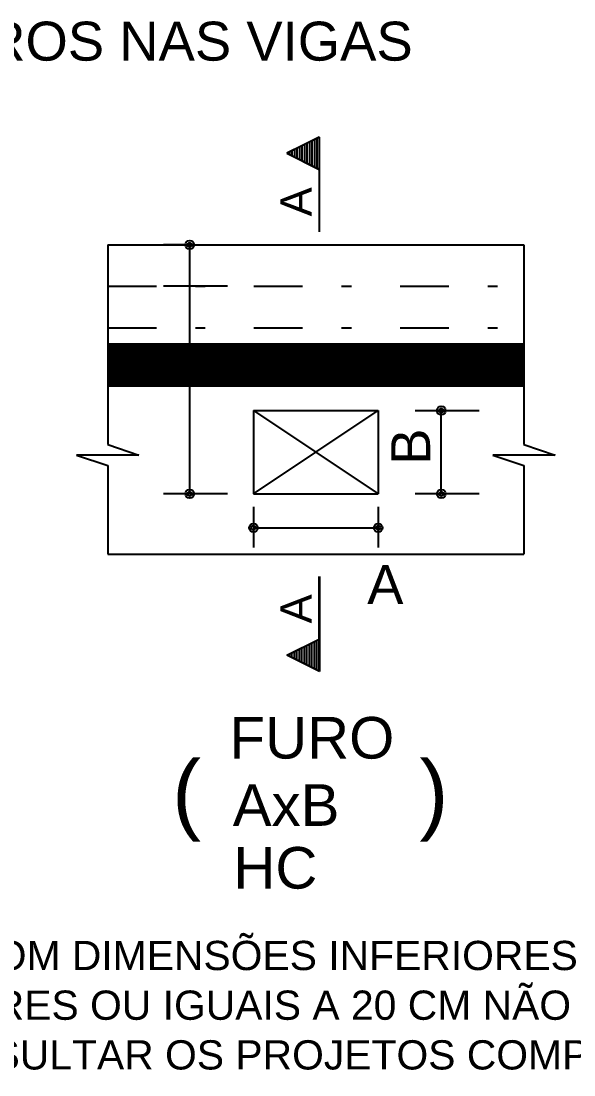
# Model space of a CAD drawing. Extents: x 0 to 119, y 0 to 84.
# Drawn here: x 55.69 to 61.36, y 23.75 to 34.57 of the extents above; entities that cross this region are included whole.
import ezdxf

# ---------------------------------------------------------------- set-up
doc = ezdxf.new("R2010")
doc.units = 0
doc.header["$MEASUREMENT"] = 0
doc.linetypes.add('ESTILO_TQS_0003', pattern=[1.5, 0.5, -0.4, 0.1, -0.5])
for name, color, linetype in [('15', 12, 'CONTINUOUS'), ('29', 9, 'CONTINUOUS'), ('3', 7, 'CONTINUOUS')]:
    doc.layers.add(name, color=color, linetype=linetype)
doc.styles.add('TQS_ARIAL', font='arial.ttf')

msp = doc.modelspace()

# ---------------------------------------------------------------- linework, layer by layer
at = {"layer": '29', "color": 9, "linetype": 'Continuous'}
for p, q in [((56.575245, 30.823312), (57.003237, 31.250408)), ((56.575245, 30.836559), (56.989095, 31.250408)), ((56.575245, 30.850701), (56.974953, 31.250408)), ((56.575245, 30.864843), (56.960811, 31.250408)), ((56.575245, 30.878985), (56.946669, 31.250408)), ((56.575245, 30.893127), (56.932527, 31.250408)), ((56.575245, 30.907269), (56.918384, 31.250408)), ((56.575245, 30.921411), (56.904242, 31.250408)), ((56.575245, 30.935554), (56.8901, 31.250408)), ((56.575245, 30.949696), (56.875958, 31.250408)), ((56.575245, 30.963838), (56.861816, 31.250408)), ((56.575245, 30.97798), (56.847674, 31.250408)), ((56.575245, 30.992122), (56.833532, 31.250408)), ((56.575245, 31.006264), (56.81939, 31.250408)), ((56.575245, 31.020406), (56.805247, 31.250408)), ((56.575245, 31.034549), (56.791105, 31.250408)), ((56.575245, 31.048691), (56.776963, 31.250408)), ((56.575245, 31.062833), (56.762821, 31.250408)), ((56.575245, 31.076975), (56.748679, 31.250408)), ((56.575245, 31.091117), (56.734537, 31.250408)), ((56.575245, 31.105259), (56.720395, 31.250408)), ((56.575245, 31.119401), (56.706252, 31.250408)), ((56.575245, 31.133543), (56.69211, 31.250408)), ((56.575245, 31.147686), (56.677968, 31.250408)), ((56.575245, 31.161828), (56.663826, 31.250408)), ((56.575245, 31.17597), (56.649684, 31.250408)), ((56.575245, 31.190112), (56.635542, 31.250408)), ((56.575245, 31.204254), (56.6214, 31.250408)), ((56.575245, 31.218396), (56.607258, 31.250408)), ((56.575245, 31.232538), (56.593115, 31.250408)), ((56.575245, 31.246681), (56.578973, 31.250408)), ((56.575245, 31.247417), (56.999351, 30.823312)), ((56.575245, 31.233275), (56.985209, 30.823312)), ((56.575245, 31.219132), (56.971066, 30.823312)), ((56.575245, 31.20499), (56.956924, 30.823312)), ((56.575245, 31.190848), (56.942782, 30.823312)), ((56.575245, 31.176706), (56.92864, 30.823312)), ((56.575245, 31.162564), (56.914498, 30.823312)), ((56.575245, 31.148422), (56.900356, 30.823312)), ((56.586396, 31.250408), (57.013493, 30.823312)), ((56.590283, 30.823312), (57.017379, 31.250408)), ((56.600538, 31.250408), (57.027635, 30.823312)), ((56.604425, 30.823312), (57.031522, 31.250408)), ((56.61468, 31.250408), (57.041777, 30.823312)), ((56.618567, 30.823312), (57.045664, 31.250408)), ((56.628822, 31.250408), (57.055919, 30.823312)), ((56.632709, 30.823312), (57.059806, 31.250408)), ((56.642965, 31.250408), (57.070061, 30.823312)), ((56.646851, 30.823312), (57.073948, 31.250408)), ((56.657107, 31.250408), (57.084204, 30.823312)), ((56.660993, 30.823312), (57.08809, 31.250408)), ((56.671249, 31.250408), (57.098346, 30.823312)), ((56.675135, 30.823312), (57.102232, 31.250408)), ((56.685391, 31.250408), (57.112488, 30.823312)), ((56.689278, 30.823312), (57.116374, 31.250408)), ((56.699533, 31.250408), (57.12663, 30.823312)), ((56.70342, 30.823312), (57.130517, 31.250408)), ((56.713675, 31.250408), (57.140772, 30.823312)), ((56.717562, 30.823312), (57.144659, 31.250408)), ((56.727817, 31.250408), (57.154914, 30.823312)), ((56.731704, 30.823312), (57.158801, 31.250408)), ((56.74196, 31.250408), (57.169056, 30.823312)), ((56.745846, 30.823312), (57.172943, 31.250408)), ((56.756102, 31.250408), (57.183198, 30.823312)), ((56.759988, 30.823312), (57.187085, 31.250408)), ((56.770244, 31.250408), (57.197341, 30.823312)), ((56.77413, 30.823312), (57.201227, 31.250408)), ((56.784386, 31.250408), (57.211483, 30.823312)), ((56.788273, 30.823312), (57.215369, 31.250408)), ((56.798528, 31.250408), (57.225625, 30.823312)), ((56.802415, 30.823312), (57.229511, 31.250408)), ((56.81267, 31.250408), (57.239767, 30.823312)), ((56.816557, 30.823312), (57.243654, 31.250408)), ((56.826812, 31.250408), (57.253909, 30.823312)), ((56.830699, 30.823312), (57.257796, 31.250408)), ((56.840954, 31.250408), (57.268051, 30.823312)), ((56.844841, 30.823312), (57.271938, 31.250408)), ((56.855097, 31.250408), (57.282193, 30.823312)), ((56.858983, 30.823312), (57.28608, 31.250408)), ((56.869239, 31.250408), (57.296336, 30.823312)), ((56.873125, 30.823312), (57.300222, 31.250408)), ((56.883381, 31.250408), (57.310478, 30.823312)), ((56.887267, 30.823312), (57.314364, 31.250408)), ((56.897523, 31.250408), (57.32462, 30.823312)), ((56.90141, 30.823312), (57.328506, 31.250408)), ((56.911665, 31.250408), (57.338762, 30.823312)), ((56.915552, 30.823312), (57.342649, 31.250408)), ((56.925807, 31.250408), (57.352904, 30.823312)), ((56.929694, 30.823312), (57.356791, 31.250408)), ((56.939949, 31.250408), (57.367046, 30.823312)), ((56.943836, 30.823312), (57.370933, 31.250408)), ((56.954092, 31.250408), (57.381188, 30.823312)), ((56.957978, 30.823312), (57.385075, 31.250408)), ((56.968234, 31.250408), (57.39533, 30.823312)), ((56.97212, 30.823312), (57.399217, 31.250408)), ((56.982376, 31.250408), (57.409473, 30.823312)), ((56.986262, 30.823312), (57.413359, 31.250408)), ((56.996518, 31.250408), (57.423615, 30.823312)), ((57.000405, 30.823312), (57.427501, 31.250408)), ((57.01066, 31.250408), (57.437757, 30.823312)), ((57.014547, 30.823312), (57.441644, 31.250408)), ((57.024802, 31.250408), (57.451899, 30.823312)), ((57.028689, 30.823312), (57.455786, 31.250408)), ((57.038944, 31.250408), (57.466041, 30.823312)), ((57.042831, 30.823312), (57.469928, 31.250408)), ((57.053087, 31.250408), (57.480183, 30.823312)), ((57.056973, 30.823312), (57.48407, 31.250408)), ((57.067229, 31.250408), (57.494325, 30.823312)), ((57.071115, 30.823312), (57.498212, 31.250408)), ((57.081371, 31.250408), (57.508468, 30.823312)), ((57.085257, 30.823312), (57.512354, 31.250408)), ((57.095513, 31.250408), (57.52261, 30.823312)), ((57.0994, 30.823312), (57.526496, 31.250408)), ((57.109655, 31.250408), (57.536752, 30.823312)), ((57.113542, 30.823312), (57.540638, 31.250408)), ((57.123797, 31.250408), (57.550894, 30.823312)), ((57.127684, 30.823312), (57.554781, 31.250408)), ((57.137939, 31.250408), (57.565036, 30.823312)), ((57.141826, 30.823312), (57.568923, 31.250408)), ((57.152081, 31.250408), (57.579178, 30.823312)), ((57.155968, 30.823312), (57.583065, 31.250408)), ((57.166224, 31.250408), (57.59332, 30.823312)), ((57.17011, 30.823312), (57.597207, 31.250408)), ((57.180366, 31.250408), (57.607463, 30.823312)), ((57.184252, 30.823312), (57.611349, 31.250408)), ((57.194508, 31.250408), (57.621605, 30.823312)), ((57.198394, 30.823312), (57.625491, 31.250408)), ((57.20865, 31.250408), (57.635747, 30.823312)), ((57.212537, 30.823312), (57.639633, 31.250408)), ((57.222792, 31.250408), (57.649889, 30.823312)), ((57.226679, 30.823312), (57.653776, 31.250408)), ((57.236934, 31.250408), (57.664031, 30.823312)), ((57.240821, 30.823312), (57.667918, 31.250408)), ((57.251076, 31.250408), (57.678173, 30.823312)), ((57.254963, 30.823312), (57.68206, 31.250408)), ((57.265219, 31.250408), (57.692315, 30.823312)), ((57.269105, 30.823312), (57.696202, 31.250408)), ((57.279361, 31.250408), (57.706457, 30.823312)), ((57.283247, 30.823312), (57.710344, 31.250408)), ((57.293503, 31.250408), (57.7206, 30.823312)), ((57.297389, 30.823312), (57.724486, 31.250408)), ((57.307645, 31.250408), (57.734742, 30.823312)), ((57.311532, 30.823312), (57.738628, 31.250408)), ((57.321787, 31.250408), (57.748884, 30.823312)), ((57.325674, 30.823312), (57.75277, 31.250408)), ((57.335929, 31.250408), (57.763026, 30.823312)), ((57.339816, 30.823312), (57.766913, 31.250408)), ((57.350071, 31.250408), (57.777168, 30.823312)), ((57.353958, 30.823312), (57.781055, 31.250408)), ((57.364213, 31.250408), (57.79131, 30.823312)), ((57.3681, 30.823312), (57.795197, 31.250408)), ((57.378356, 31.250408), (57.805452, 30.823312)), ((57.382242, 30.823312), (57.809339, 31.250408)), ((57.392498, 31.250408), (57.819595, 30.823312)), ((57.396384, 30.823312), (57.823481, 31.250408)), ((57.40664, 31.250408), (57.833737, 30.823312)), ((57.410527, 30.823312), (57.837623, 31.250408)), ((57.420782, 31.250408), (57.847879, 30.823312)), ((57.424669, 30.823312), (57.851765, 31.250408)), ((57.434924, 31.250408), (57.862021, 30.823312)), ((57.438811, 30.823312), (57.865908, 31.250408)), ((57.449066, 31.250408), (57.876163, 30.823312)), ((57.452953, 30.823312), (57.88005, 31.250408)), ((57.463208, 31.250408), (57.890305, 30.823312)), ((57.467095, 30.823312), (57.894192, 31.250408)), ((57.477351, 31.250408), (57.904447, 30.823312)), ((57.481237, 30.823312), (57.908334, 31.250408)), ((57.491493, 31.250408), (57.91859, 30.823312)), ((57.495379, 30.823312), (57.922476, 31.250408)), ((57.505635, 31.250408), (57.932732, 30.823312)), ((57.509521, 30.823312), (57.936618, 31.250408)), ((57.519777, 31.250408), (57.946874, 30.823312)), ((57.523664, 30.823312), (57.95076, 31.250408)), ((57.533919, 31.250408), (57.961016, 30.823312)), ((57.537806, 30.823312), (57.964903, 31.250408)), ((57.548061, 31.250408), (57.975158, 30.823312)), ((57.551948, 30.823312), (57.979045, 31.250408)), ((57.562203, 31.250408), (57.9893, 30.823312)), ((57.56609, 30.823312), (57.993187, 31.250408)), ((57.576346, 31.250408), (58.003442, 30.823312)), ((57.580232, 30.823312), (58.007329, 31.250408)), ((57.590488, 31.250408), (58.017584, 30.823312)), ((57.594374, 30.823312), (58.021471, 31.250408)), ((57.60463, 31.250408), (58.031727, 30.823312)), ((57.608516, 30.823312), (58.035613, 31.250408)), ((57.618772, 31.250408), (58.045869, 30.823312)), ((57.622659, 30.823312), (58.049755, 31.250408)), ((57.632914, 31.250408), (58.060011, 30.823312)), ((57.636801, 30.823312), (58.063897, 31.250408)), ((57.647056, 31.250408), (58.074153, 30.823312)), ((57.650943, 30.823312), (58.07804, 31.250408)), ((57.661198, 31.250408), (58.088295, 30.823312)), ((57.665085, 30.823312), (58.092182, 31.250408)), ((57.67534, 31.250408), (58.102437, 30.823312)), ((57.679227, 30.823312), (58.106324, 31.250408)), ((57.689483, 31.250408), (58.116579, 30.823312)), ((57.693369, 30.823312), (58.120466, 31.250408)), ((57.703625, 31.250408), (58.130722, 30.823312)), ((57.707511, 30.823312), (58.134608, 31.250408)), ((57.717767, 31.250408), (58.144864, 30.823312)), ((57.721653, 30.823312), (58.14875, 31.250408)), ((57.731909, 31.250408), (58.159006, 30.823312)), ((57.735796, 30.823312), (58.162892, 31.250408)), ((57.746051, 31.250408), (58.173148, 30.823312)), ((57.749938, 30.823312), (58.177035, 31.250408)), ((57.760193, 31.250408), (58.18729, 30.823312)), ((57.76408, 30.823312), (58.191177, 31.250408)), ((57.774335, 31.250408), (58.201432, 30.823312)), ((57.778222, 30.823312), (58.205319, 31.250408)), ((57.788478, 31.250408), (58.215574, 30.823312)), ((57.792364, 30.823312), (58.219461, 31.250408)), ((57.80262, 31.250408), (58.229716, 30.823312)), ((57.806506, 30.823312), (58.233603, 31.250408)), ((57.816762, 31.250408), (58.243859, 30.823312)), ((57.820648, 30.823312), (58.247745, 31.250408)), ((57.830904, 31.250408), (58.258001, 30.823312)), ((57.834791, 30.823312), (58.261887, 31.250408)), ((57.845046, 31.250408), (58.272143, 30.823312)), ((57.848933, 30.823312), (58.27603, 31.250408)), ((57.859188, 31.250408), (58.286285, 30.823312)), ((57.863075, 30.823312), (58.290172, 31.250408)), ((57.87333, 31.250408), (58.300427, 30.823312)), ((57.877217, 30.823312), (58.304314, 31.250408)), ((57.887473, 31.250408), (58.314569, 30.823312)), ((57.891359, 30.823312), (58.318456, 31.250408)), ((57.901615, 31.250408), (58.328711, 30.823312)), ((57.905501, 30.823312), (58.332598, 31.250408)), ((57.915757, 31.250408), (58.342854, 30.823312)), ((57.919643, 30.823312), (58.34674, 31.250408)), ((57.929899, 31.250408), (58.356996, 30.823312)), ((57.933786, 30.823312), (58.360882, 31.250408)), ((57.944041, 31.250408), (58.371138, 30.823312)), ((57.947928, 30.823312), (58.375024, 31.250408)), ((57.958183, 31.250408), (58.38528, 30.823312)), ((57.96207, 30.823312), (58.389167, 31.250408)), ((57.972325, 31.250408), (58.399422, 30.823312)), ((57.976212, 30.823312), (58.403309, 31.250408)), ((57.986467, 31.250408), (58.413564, 30.823312)), ((57.990354, 30.823312), (58.417451, 31.250408)), ((58.00061, 31.250408), (58.427706, 30.823312)), ((58.004496, 30.823312), (58.431593, 31.250408)), ((58.014752, 31.250408), (58.441849, 30.823312)), ((58.018638, 30.823312), (58.445735, 31.250408)), ((58.028894, 31.250408), (58.455991, 30.823312)), ((58.03278, 30.823312), (58.459877, 31.250408)), ((58.043036, 31.250408), (58.470133, 30.823312)), ((58.046923, 30.823312), (58.474019, 31.250408)), ((58.057178, 31.250408), (58.484275, 30.823312)), ((58.061065, 30.823312), (58.488162, 31.250408)), ((58.07132, 31.250408), (58.498417, 30.823312)), ((58.075207, 30.823312), (58.502304, 31.250408)), ((58.085462, 31.250408), (58.512559, 30.823312)), ((58.089349, 30.823312), (58.516446, 31.250408)), ((58.099605, 31.250408), (58.526701, 30.823312)), ((58.103491, 30.823312), (58.530588, 31.250408)), ((58.113747, 31.250408), (58.540843, 30.823312)), ((58.117633, 30.823312), (58.54473, 31.250408)), ((58.127889, 31.250408), (58.554986, 30.823312)), ((58.131775, 30.823312), (58.558872, 31.250408)), ((58.142031, 31.250408), (58.569128, 30.823312)), ((58.145918, 30.823312), (58.573014, 31.250408)), ((58.156173, 31.250408), (58.58327, 30.823312)), ((58.16006, 30.823312), (58.587156, 31.250408)), ((58.170315, 31.250408), (58.597412, 30.823312)), ((58.174202, 30.823312), (58.601299, 31.250408)), ((58.184457, 31.250408), (58.611554, 30.823312)), ((58.188344, 30.823312), (58.615441, 31.250408)), ((58.198599, 31.250408), (58.625696, 30.823312)), ((58.202486, 30.823312), (58.629583, 31.250408)), ((58.212742, 31.250408), (58.639838, 30.823312)), ((58.216628, 30.823312), (58.643725, 31.250408)), ((58.226884, 31.250408), (58.653981, 30.823312)), ((58.23077, 30.823312), (58.657867, 31.250408)), ((58.241026, 31.250408), (58.668123, 30.823312)), ((58.244913, 30.823312), (58.672009, 31.250408)), ((58.255168, 31.250408), (58.682265, 30.823312)), ((58.259055, 30.823312), (58.686151, 31.250408)), ((58.26931, 31.250408), (58.696407, 30.823312)), ((58.273197, 30.823312), (58.700294, 31.250408)), ((58.283452, 31.250408), (58.710549, 30.823312)), ((58.287339, 30.823312), (58.714436, 31.250408)), ((58.297594, 31.250408), (58.724691, 30.823312)), ((58.301481, 30.823312), (58.728578, 31.250408)), ((58.311737, 31.250408), (58.738833, 30.823312)), ((58.315623, 30.823312), (58.74272, 31.250408)), ((58.325879, 31.250408), (58.752976, 30.823312)), ((58.329765, 30.823312), (58.756862, 31.250408)), ((58.340021, 31.250408), (58.767118, 30.823312)), ((58.343907, 30.823312), (58.771004, 31.250408)), ((58.354163, 31.250408), (58.78126, 30.823312)), ((58.35805, 30.823312), (58.785146, 31.250408)), ((58.368305, 31.250408), (58.795402, 30.823312)), ((58.372192, 30.823312), (58.799289, 31.250408)), ((58.382447, 31.250408), (58.809544, 30.823312)), ((58.386334, 30.823312), (58.813431, 31.250408)), ((58.396589, 31.250408), (58.823686, 30.823312)), ((58.400476, 30.823312), (58.827573, 31.250408)), ((58.410732, 31.250408), (58.837828, 30.823312)), ((58.414618, 30.823312), (58.841715, 31.250408)), ((58.424874, 31.250408), (58.85197, 30.823312)), ((58.42876, 30.823312), (58.855857, 31.250408)), ((58.439016, 31.250408), (58.866113, 30.823312)), ((58.442902, 30.823312), (58.869999, 31.250408)), ((58.453158, 31.250408), (58.880255, 30.823312)), ((58.457045, 30.823312), (58.884141, 31.250408)), ((58.4673, 31.250408), (58.894397, 30.823312)), ((58.471187, 30.823312), (58.898283, 31.250408)), ((58.481442, 31.250408), (58.908539, 30.823312)), ((58.485329, 30.823312), (58.912426, 31.250408)), ((58.495584, 31.250408), (58.922681, 30.823312)), ((58.499471, 30.823312), (58.926568, 31.250408)), ((58.509726, 31.250408), (58.936823, 30.823312)), ((58.513613, 30.823312), (58.94071, 31.250408)), ((58.523869, 31.250408), (58.950965, 30.823312)), ((58.527755, 30.823312), (58.954852, 31.250408)), ((58.538011, 31.250408), (58.965108, 30.823312)), ((58.541897, 30.823312), (58.968994, 31.250408)), ((58.552153, 31.250408), (58.97925, 30.823312)), ((58.556039, 30.823312), (58.983136, 31.250408)), ((58.566295, 31.250408), (58.993392, 30.823312)), ((58.570182, 30.823312), (58.997278, 31.250408)), ((58.580437, 31.250408), (59.007534, 30.823312)), ((58.584324, 30.823312), (59.011421, 31.250408)), ((58.594579, 31.250408), (59.021676, 30.823312)), ((58.598466, 30.823312), (59.025563, 31.250408)), ((58.608721, 31.250408), (59.035818, 30.823312)), ((58.612608, 30.823312), (59.039705, 31.250408)), ((58.622864, 31.250408), (59.04996, 30.823312)), ((58.62675, 30.823312), (59.053847, 31.250408)), ((58.637006, 31.250408), (59.064102, 30.823312)), ((58.640892, 30.823312), (59.067989, 31.250408)), ((58.651148, 31.250408), (59.078245, 30.823312)), ((58.655034, 30.823312), (59.082131, 31.250408)), ((58.66529, 31.250408), (59.092387, 30.823312)), ((58.669177, 30.823312), (59.096273, 31.250408)), ((58.679432, 31.250408), (59.106529, 30.823312)), ((58.683319, 30.823312), (59.110416, 31.250408)), ((58.693574, 31.250408), (59.120671, 30.823312)), ((58.697461, 30.823312), (59.124558, 31.250408)), ((58.707716, 31.250408), (59.134813, 30.823312)), ((58.711603, 30.823312), (59.1387, 31.250408)), ((58.721859, 31.250408), (59.148955, 30.823312)), ((58.725745, 30.823312), (59.152842, 31.250408)), ((58.736001, 31.250408), (59.163097, 30.823312)), ((58.739887, 30.823312), (59.166984, 31.250408)), ((58.750143, 31.250408), (59.17724, 30.823312)), ((58.754029, 30.823312), (59.181126, 31.250408)), ((58.764285, 31.250408), (59.191382, 30.823312)), ((58.768172, 30.823312), (59.195268, 31.250408)), ((58.778427, 31.250408), (59.205524, 30.823312)), ((58.782314, 30.823312), (59.20941, 31.250408)), ((58.792569, 31.250408), (59.219666, 30.823312)), ((58.796456, 30.823312), (59.223553, 31.250408)), ((58.806711, 31.250408), (59.233808, 30.823312)), ((58.810598, 30.823312), (59.237695, 31.250408)), ((58.820853, 31.250408), (59.24795, 30.823312)), ((58.82474, 30.823312), (59.251837, 31.250408)), ((58.834996, 31.250408), (59.262092, 30.823312)), ((58.838882, 30.823312), (59.265979, 31.250408)), ((58.849138, 31.250408), (59.276235, 30.823312)), ((58.853024, 30.823312), (59.280121, 31.250408)), ((58.86328, 31.250408), (59.290377, 30.823312)), ((58.867166, 30.823312), (59.294263, 31.250408)), ((58.877422, 31.250408), (59.304519, 30.823312)), ((58.881309, 30.823312), (59.308405, 31.250408)), ((58.891564, 31.250408), (59.318661, 30.823312)), ((58.895451, 30.823312), (59.322548, 31.250408)), ((58.905706, 31.250408), (59.332803, 30.823312)), ((58.909593, 30.823312), (59.33669, 31.250408)), ((58.919848, 31.250408), (59.346945, 30.823312)), ((58.923735, 30.823312), (59.350832, 31.250408)), ((58.933991, 31.250408), (59.361087, 30.823312)), ((58.937877, 30.823312), (59.364974, 31.250408)), ((58.948133, 31.250408), (59.375229, 30.823312)), ((58.952019, 30.823312), (59.379116, 31.250408)), ((58.962275, 31.250408), (59.389372, 30.823312)), ((58.966161, 30.823312), (59.393258, 31.250408)), ((58.976417, 31.250408), (59.403514, 30.823312)), ((58.980304, 30.823312), (59.4074, 31.250408)), ((58.990559, 31.250408), (59.417656, 30.823312)), ((58.994446, 30.823312), (59.421542, 31.250408)), ((59.004701, 31.250408), (59.431798, 30.823312)), ((59.008588, 30.823312), (59.435685, 31.250408)), ((59.018843, 31.250408), (59.44594, 30.823312)), ((59.02273, 30.823312), (59.449827, 31.250408)), ((59.032985, 31.250408), (59.460082, 30.823312)), ((59.036872, 30.823312), (59.463969, 31.250408)), ((59.047128, 31.250408), (59.474224, 30.823312)), ((59.051014, 30.823312), (59.478111, 31.250408)), ((59.06127, 31.250408), (59.488367, 30.823312)), ((59.065156, 30.823312), (59.492253, 31.250408)), ((59.075412, 31.250408), (59.502509, 30.823312)), ((59.079299, 30.823312), (59.506395, 31.250408)), ((59.089554, 31.250408), (59.516651, 30.823312)), ((59.093441, 30.823312), (59.520537, 31.250408)), ((59.103696, 31.250408), (59.530793, 30.823312)), ((59.107583, 30.823312), (59.53468, 31.250408)), ((59.117838, 31.250408), (59.544935, 30.823312)), ((59.121725, 30.823312), (59.548822, 31.250408)), ((59.13198, 31.250408), (59.559077, 30.823312)), ((59.135867, 30.823312), (59.562964, 31.250408)), ((59.146123, 31.250408), (59.573219, 30.823312)), ((59.150009, 30.823312), (59.577106, 31.250408)), ((59.160265, 31.250408), (59.587362, 30.823312)), ((59.164151, 30.823312), (59.591248, 31.250408)), ((59.174407, 31.250408), (59.601504, 30.823312)), ((59.178293, 30.823312), (59.60539, 31.250408)), ((59.188549, 31.250408), (59.615646, 30.823312)), ((59.192436, 30.823312), (59.619532, 31.250408)), ((59.202691, 31.250408), (59.629788, 30.823312)), ((59.206578, 30.823312), (59.633675, 31.250408)), ((59.216833, 31.250408), (59.64393, 30.823312)), ((59.22072, 30.823312), (59.647817, 31.250408)), ((59.230975, 31.250408), (59.658072, 30.823312)), ((59.234862, 30.823312), (59.661959, 31.250408)), ((59.245118, 31.250408), (59.672214, 30.823312)), ((59.249004, 30.823312), (59.676101, 31.250408)), ((59.25926, 31.250408), (59.686356, 30.823312)), ((59.263146, 30.823312), (59.690243, 31.250408)), ((59.273402, 31.250408), (59.700499, 30.823312)), ((59.277288, 30.823312), (59.704385, 31.250408)), ((59.287544, 31.250408), (59.714641, 30.823312)), ((59.291431, 30.823312), (59.718527, 31.250408)), ((59.301686, 31.250408), (59.728783, 30.823312)), ((59.305573, 30.823312), (59.732669, 31.250408)), ((59.315828, 31.250408), (59.742925, 30.823312)), ((59.319715, 30.823312), (59.746812, 31.250408)), ((59.32997, 31.250408), (59.757067, 30.823312)), ((59.333857, 30.823312), (59.760954, 31.250408)), ((59.344112, 31.250408), (59.771209, 30.823312)), ((59.347999, 30.823312), (59.775096, 31.250408)), ((59.358255, 31.250408), (59.785351, 30.823312)), ((59.362141, 30.823312), (59.789238, 31.250408)), ((59.372397, 31.250408), (59.799494, 30.823312)), ((59.376283, 30.823312), (59.80338, 31.250408)), ((59.386539, 31.250408), (59.813636, 30.823312)), ((59.390425, 30.823312), (59.817522, 31.250408)), ((59.400681, 31.250408), (59.827778, 30.823312)), ((59.404568, 30.823312), (59.831664, 31.250408)), ((59.414823, 31.250408), (59.84192, 30.823312)), ((59.41871, 30.823312), (59.845807, 31.250408)), ((59.428965, 31.250408), (59.856062, 30.823312)), ((59.432852, 30.823312), (59.859949, 31.250408)), ((59.443107, 31.250408), (59.870204, 30.823312)), ((59.446994, 30.823312), (59.874091, 31.250408)), ((59.45725, 31.250408), (59.884346, 30.823312)), ((59.461136, 30.823312), (59.888233, 31.250408)), ((59.471392, 31.250408), (59.898488, 30.823312)), ((59.475278, 30.823312), (59.902375, 31.250408)), ((59.485534, 31.250408), (59.912631, 30.823312)), ((59.48942, 30.823312), (59.916517, 31.250408)), ((59.499676, 31.250408), (59.926773, 30.823312)), ((59.503563, 30.823312), (59.930659, 31.250408)), ((59.513818, 31.250408), (59.940915, 30.823312)), ((59.517705, 30.823312), (59.944802, 31.250408)), ((59.52796, 31.250408), (59.955057, 30.823312)), ((59.531847, 30.823312), (59.958944, 31.250408)), ((59.542102, 31.250408), (59.969199, 30.823312)), ((59.545989, 30.823312), (59.973086, 31.250408)), ((59.556245, 31.250408), (59.983341, 30.823312)), ((59.560131, 30.823312), (59.987228, 31.250408)), ((59.570387, 31.250408), (59.997483, 30.823312)), ((59.574273, 30.823312), (60.00137, 31.250408)), ((59.584529, 31.250408), (60.011626, 30.823312)), ((59.588415, 30.823312), (60.015512, 31.250408)), ((59.598671, 31.250408), (60.025768, 30.823312)), ((59.602558, 30.823312), (60.029654, 31.250408)), ((59.612813, 31.250408), (60.03991, 30.823312)), ((59.6167, 30.823312), (60.043796, 31.250408)), ((59.626955, 31.250408), (60.054052, 30.823312)), ((59.630842, 30.823312), (60.057939, 31.250408)), ((59.641097, 31.250408), (60.068194, 30.823312)), ((59.644984, 30.823312), (60.072081, 31.250408)), ((59.655239, 31.250408), (60.082336, 30.823312)), ((59.659126, 30.823312), (60.086223, 31.250408)), ((59.669382, 31.250408), (60.096478, 30.823312)), ((59.673268, 30.823312), (60.100365, 31.250408)), ((59.683524, 31.250408), (60.110621, 30.823312)), ((59.68741, 30.823312), (60.114507, 31.250408)), ((59.697666, 31.250408), (60.124763, 30.823312)), ((59.701552, 30.823312), (60.128649, 31.250408)), ((59.711808, 31.250408), (60.138905, 30.823312)), ((59.715695, 30.823312), (60.142791, 31.250408)), ((59.72595, 31.250408), (60.153047, 30.823312)), ((59.729837, 30.823312), (60.156934, 31.250408)), ((59.740092, 31.250408), (60.167189, 30.823312)), ((59.743979, 30.823312), (60.171076, 31.250408)), ((59.754234, 31.250408), (60.181331, 30.823312)), ((59.758121, 30.823312), (60.185218, 31.250408)), ((59.768377, 31.250408), (60.195473, 30.823312)), ((59.772263, 30.823312), (60.19936, 31.250408)), ((59.782519, 31.250408), (60.209615, 30.823312)), ((59.786405, 30.823312), (60.213502, 31.250408)), ((59.796661, 31.250408), (60.223758, 30.823312)), ((59.800547, 30.823312), (60.227644, 31.250408)), ((59.810803, 31.250408), (60.2379, 30.823312)), ((59.81469, 30.823312), (60.241786, 31.250408)), ((59.824945, 31.250408), (60.252042, 30.823312)), ((59.828832, 30.823312), (60.255928, 31.250408)), ((59.839087, 31.250408), (60.266184, 30.823312)), ((59.842974, 30.823312), (60.270071, 31.250408)), ((59.853229, 31.250408), (60.280326, 30.823312)), ((59.857116, 30.823312), (60.284213, 31.250408)), ((59.867371, 31.250408), (60.294468, 30.823312)), ((59.871258, 30.823312), (60.298355, 31.250408)), ((59.881514, 31.250408), (60.30861, 30.823312)), ((59.8854, 30.823312), (60.312497, 31.250408)), ((59.895656, 31.250408), (60.322753, 30.823312)), ((59.899542, 30.823312), (60.326639, 31.250408)), ((59.909798, 31.250408), (60.336895, 30.823312)), ((59.913685, 30.823312), (60.340781, 31.250408)), ((59.92394, 31.250408), (60.351037, 30.823312)), ((59.927827, 30.823312), (60.354923, 31.250408)), ((59.938082, 31.250408), (60.365179, 30.823312)), ((59.941969, 30.823312), (60.369066, 31.250408)), ((59.952224, 31.250408), (60.379321, 30.823312)), ((59.956111, 30.823312), (60.383208, 31.250408)), ((59.966366, 31.250408), (60.393463, 30.823312)), ((59.970253, 30.823312), (60.39735, 31.250408)), ((59.980509, 31.250408), (60.407605, 30.823312)), ((59.984395, 30.823312), (60.411492, 31.250408)), ((59.994651, 31.250408), (60.421748, 30.823312)), ((59.998537, 30.823312), (60.425634, 31.250408)), ((60.008793, 31.250408), (60.43589, 30.823312)), ((60.012679, 30.823312), (60.439776, 31.250408)), ((60.022935, 31.250408), (60.450032, 30.823312)), ((60.026822, 30.823312), (60.453918, 31.250408)), ((60.037077, 31.250408), (60.464174, 30.823312)), ((60.040964, 30.823312), (60.468061, 31.250408)), ((60.051219, 31.250408), (60.478316, 30.823312)), ((60.055106, 30.823312), (60.482203, 31.250408)), ((60.065361, 31.250408), (60.492458, 30.823312)), ((60.069248, 30.823312), (60.496345, 31.250408)), ((60.079504, 31.250408), (60.5066, 30.823312)), ((60.08339, 30.823312), (60.510487, 31.250408)), ((60.093646, 31.250408), (60.520742, 30.823312)), ((60.097532, 30.823312), (60.524629, 31.250408)), ((60.107788, 31.250408), (60.534885, 30.823312)), ((60.111674, 30.823312), (60.538771, 31.250408)), ((60.12193, 31.250408), (60.549027, 30.823312)), ((60.125817, 30.823312), (60.552913, 31.250408)), ((60.136072, 31.250408), (60.563169, 30.823312)), ((60.139959, 30.823312), (60.567055, 31.250408)), ((60.150214, 31.250408), (60.577311, 30.823312)), ((60.154101, 30.823312), (60.581198, 31.250408)), ((60.164356, 31.250408), (60.591453, 30.823312)), ((60.168243, 30.823312), (60.59534, 31.250408)), ((60.178498, 31.250408), (60.605595, 30.823312)), ((60.182385, 30.823312), (60.609482, 31.250408)), ((60.192641, 31.250408), (60.619737, 30.823312)), ((60.196527, 30.823312), (60.623624, 31.250408)), ((60.206783, 31.250408), (60.63388, 30.823312)), ((60.210669, 30.823312), (60.637766, 31.250408)), ((60.220925, 31.250408), (60.648022, 30.823312)), ((60.224811, 30.823312), (60.651908, 31.250408)), ((60.235067, 31.250408), (60.662164, 30.823312)), ((60.238954, 30.823312), (60.66605, 31.250408)), ((60.249209, 31.250408), (60.676306, 30.823312)), ((60.253096, 30.823312), (60.680193, 31.250408)), ((60.263351, 31.250408), (60.690448, 30.823312)), ((60.267238, 30.823312), (60.694335, 31.250408)), ((60.277493, 31.250408), (60.70459, 30.823312)), ((60.28138, 30.823312), (60.708477, 31.250408)), ((60.291636, 31.250408), (60.718732, 30.823312)), ((60.295522, 30.823312), (60.722619, 31.250408)), ((60.305778, 31.250408), (60.732874, 30.823312)), ((60.309664, 30.823312), (60.736761, 31.250408)), ((60.31992, 31.250408), (60.747017, 30.823312)), ((60.323806, 30.823312), (60.750903, 31.250408)), ((60.334062, 31.250408), (60.761159, 30.823312)), ((60.337949, 30.823312), (60.765045, 31.250408)), ((60.348204, 31.250408), (60.775301, 30.823312)), ((60.352091, 30.823312), (60.779188, 31.250408)), ((60.362346, 31.250408), (60.789443, 30.823312)), ((60.366233, 30.823312), (60.79333, 31.250408)), ((60.376488, 31.250408), (60.803585, 30.823312)), ((60.380375, 30.823312), (60.807472, 31.250408)), ((60.390631, 31.250408), (60.817727, 30.823312)), ((60.394517, 30.823312), (60.821614, 31.250408)), ((60.404773, 31.250408), (60.831869, 30.823312)), ((60.408659, 30.823312), (60.835756, 31.250408)), ((60.418915, 31.250408), (60.846213, 30.823312)), ((60.422801, 30.823312), (60.846213, 31.246724)), ((60.433057, 31.250408), (60.846213, 30.837252)), ((60.436944, 30.823312), (60.846213, 31.232581)), ((60.447199, 31.250408), (60.846213, 30.851394)), ((60.451086, 30.823312), (60.846213, 31.218439)), ((60.461341, 31.250408), (60.846213, 30.865536)), ((60.465228, 30.823312), (60.846213, 31.204297)), ((60.475483, 31.250408), (60.846213, 30.879678)), ((60.47937, 30.823312), (60.846213, 31.190155)), ((60.489625, 31.250408), (60.846213, 30.89382)), ((60.493512, 30.823312), (60.846213, 31.176013)), ((60.503768, 31.250408), (60.846213, 30.907962)), ((60.507654, 30.823312), (60.846213, 31.161871)), ((60.51791, 31.250408), (60.846213, 30.922105)), ((60.521796, 30.823312), (60.846213, 31.147729)), ((60.532052, 31.250408), (60.846213, 30.936247)), ((60.546194, 31.250408), (60.846213, 30.950389)), ((60.560336, 31.250408), (60.846213, 30.964531)), ((60.574478, 31.250408), (60.846213, 30.978673)), ((60.58862, 31.250408), (60.846213, 30.992815)), ((60.602763, 31.250408), (60.846213, 31.006957)), ((60.616905, 31.250408), (60.846213, 31.0211)), ((60.631047, 31.250408), (60.846213, 31.035242)), ((60.645189, 31.250408), (60.846213, 31.049384)), ((60.659331, 31.250408), (60.846213, 31.063526)), ((60.673473, 31.250408), (60.846213, 31.077668)), ((60.687615, 31.250408), (60.846213, 31.09181)), ((60.701757, 31.250408), (60.846213, 31.105952)), ((60.7159, 31.250408), (60.846213, 31.120094)), ((60.730042, 31.250408), (60.846213, 31.134237)), ((60.744184, 31.250408), (60.846213, 31.148379)), ((60.758326, 31.250408), (60.846213, 31.162521)), ((60.772468, 31.250408), (60.846213, 31.176663)), ((60.78661, 31.250408), (60.846213, 31.190805)), ((60.800752, 31.250408), (60.846213, 31.204947)), ((60.814895, 31.250408), (60.846213, 31.219089)), ((60.829037, 31.250408), (60.846213, 31.233232)), ((60.843179, 31.250408), (60.846213, 31.247374)), ((56.575245, 31.13428), (56.886214, 30.823312)), ((56.575245, 31.120138), (56.872071, 30.823312)), ((56.575245, 31.105995), (56.857929, 30.823312)), ((56.575245, 31.091853), (56.843787, 30.823312)), ((56.575245, 31.077711), (56.829645, 30.823312)), ((56.575245, 31.063569), (56.815503, 30.823312)), ((56.575245, 31.049427), (56.801361, 30.823312)), ((60.535938, 30.823312), (60.846213, 31.133587)), ((60.550081, 30.823312), (60.846213, 31.119444)), ((60.564223, 30.823312), (60.846213, 31.105302)), ((60.578365, 30.823312), (60.846213, 31.09116)), ((60.592507, 30.823312), (60.846213, 31.077018)), ((60.606649, 30.823312), (60.846213, 31.062876)), ((60.620791, 30.823312), (60.846213, 31.048734)), ((56.575245, 31.035285), (56.787219, 30.823312)), ((56.575245, 31.021143), (56.773077, 30.823312)), ((56.575245, 31.007), (56.758934, 30.823312)), ((56.575245, 30.992858), (56.744792, 30.823312)), ((56.575245, 30.978716), (56.73065, 30.823312)), ((56.575245, 30.964574), (56.716508, 30.823312)), ((56.575245, 30.950432), (56.702366, 30.823312)), ((56.575245, 30.93629), (56.688224, 30.823312)), ((60.634933, 30.823312), (60.846213, 31.034592)), ((60.649076, 30.823312), (60.846213, 31.020449)), ((60.663218, 30.823312), (60.846213, 31.006307)), ((60.67736, 30.823312), (60.846213, 30.992165)), ((60.691502, 30.823312), (60.846213, 30.978023)), ((60.705644, 30.823312), (60.846213, 30.963881)), ((60.719786, 30.823312), (60.846213, 30.949739)), ((60.733928, 30.823312), (60.846213, 30.935597)), ((56.575245, 30.922148), (56.674082, 30.823312)), ((56.575245, 30.908005), (56.659939, 30.823312)), ((56.575245, 30.893863), (56.645797, 30.823312)), ((56.575245, 30.879721), (56.631655, 30.823312)), ((56.575245, 30.865579), (56.617513, 30.823312)), ((56.575245, 30.851437), (56.603371, 30.823312)), ((56.575245, 30.837295), (56.589229, 30.823312)), ((60.748071, 30.823312), (60.846213, 30.921454)), ((60.762213, 30.823312), (60.846213, 30.907312)), ((60.776355, 30.823312), (60.846213, 30.89317)), ((60.790497, 30.823312), (60.846213, 30.879028)), ((60.804639, 30.823312), (60.846213, 30.864886)), ((60.818781, 30.823312), (60.846213, 30.850744)), ((60.832923, 30.823312), (60.846213, 30.836602))]:
    msp.add_line(p, q, dxfattribs=at)
msp.add_lwpolyline([(56.575245, 30.823312), (60.846213, 30.823312), (60.846213, 31.250408), (56.575245, 31.250408), (56.575245, 30.823312)], dxfattribs=at)
at = {"layer": '3', "color": 7, "linetype": 'Continuous'}
for p, q in [((58.746883, 33.374985), (58.414683, 33.208886)), ((58.745491, 33.372726), (58.417807, 33.208886)), ((58.619114, 33.311101), (58.619114, 33.10667)), ((58.644668, 33.323877), (58.644668, 33.093893)), ((58.670221, 33.336655), (58.670221, 33.081116)), ((58.695776, 33.349432), (58.695776, 33.068339)), ((58.72133, 33.362209), (58.72133, 33.055562)), ((58.74549, 33.372726), (58.74549, 32.401241)), ((58.746883, 32.401241), (58.746883, 33.374985)), ((58.414683, 33.208886), (58.745491, 33.043481)), ((58.417808, 33.208886), (58.74549, 33.045043)), ((58.440236, 33.221662), (58.440236, 33.19349)), ((58.46579, 33.234439), (58.46579, 33.183331)), ((58.491345, 33.247216), (58.491345, 33.170554)), ((58.516898, 33.259993), (58.516898, 33.157777)), ((58.542452, 33.27277), (58.542452, 33.145)), ((58.568006, 33.285547), (58.568006, 33.132224)), ((58.59356, 33.298323), (58.59356, 33.119446)), ((56.575245, 32.2686), (60.846213, 32.2686)), ((56.575245, 32.2686), (56.575245, 30.218543)), ((57.452979, 32.2686), (57.149031, 32.2686)), ((57.415967, 31.846231), (57.415967, 32.2686)), ((60.846213, 32.268564), (60.846213, 30.218543)), ((57.803149, 31.846231), (57.149031, 31.846231)), ((57.415967, 29.713628), (57.415967, 31.846231)), ((60.846213, 31.250408), (56.575245, 31.250408)), ((60.846213, 30.823312), (56.575245, 30.823312)), ((58.070084, 30.567821), (59.351375, 30.567821)), ((58.070084, 30.567821), (58.070084, 29.713628)), ((58.070084, 29.713628), (59.351375, 30.567821)), ((58.070084, 30.567821), (59.351375, 29.713628)), ((59.351375, 30.567821), (59.351375, 29.713628)), ((59.731568, 30.567821), (60.385685, 30.567821)), ((59.998503, 29.713628), (59.998503, 30.567821)), ((56.575245, 30.218543), (56.895568, 30.11177)), ((60.846213, 30.218543), (61.166536, 30.11177)), ((56.895568, 30.11177), (56.254923, 30.11177)), ((56.254923, 30.11177), (56.575245, 30.004995)), ((61.166536, 30.11177), (60.525891, 30.11177)), ((60.525891, 30.11177), (60.846213, 30.004995)), ((56.575245, 30.004995), (56.575245, 29.093308)), ((60.846213, 30.004995), (60.846213, 29.093308)), ((57.803149, 29.713628), (57.149031, 29.713628)), ((58.070084, 29.713628), (59.351375, 29.713628)), ((60.385685, 29.713628), (59.731568, 29.713628)), ((58.070084, 29.580755), (58.070084, 29.164188)), ((59.351375, 29.580755), (59.351375, 29.164188)), ((58.070084, 29.365416), (59.351375, 29.365416)), ((56.575245, 29.093308), (60.846213, 29.093308)), ((58.74549, 27.893314), (58.74549, 28.8648)), ((58.746883, 28.8648), (58.746883, 27.891055)), ((58.414683, 28.057155), (58.745491, 28.222559)), ((58.417808, 28.057155), (58.74549, 28.220997)), ((58.542452, 27.993271), (58.542452, 28.12104)), ((58.568006, 27.980494), (58.568006, 28.133817)), ((58.59356, 27.967717), (58.59356, 28.146594)), ((58.619114, 27.95494), (58.619114, 28.159371)), ((58.644668, 27.942163), (58.644668, 28.172147)), ((58.670221, 27.929386), (58.670221, 28.184925)), ((58.695776, 27.916609), (58.695776, 28.197701)), ((58.72133, 27.903832), (58.72133, 28.210479)), ((58.746883, 27.891055), (58.414683, 28.057155)), ((58.745491, 27.893314), (58.417807, 28.057155)), ((58.440236, 28.044378), (58.440236, 28.07255)), ((58.46579, 28.031602), (58.46579, 28.08271)), ((58.491345, 28.018824), (58.491345, 28.095486)), ((58.516898, 28.006048), (58.516898, 28.108264))]:
    msp.add_line(p, q, dxfattribs=at)
at = {"layer": '3', "color": 7, "linetype": 'ESTILO_TQS_0003'}
for p, q in [((56.575245, 31.846231), (60.846213, 31.846231)), ((56.575245, 31.419134), (60.846213, 31.419134))]:
    msp.add_line(p, q, dxfattribs=at)
at = {"layer": '3', "color": 7, "linetype": 'Continuous'}
for centre, radius in [((57.415967, 32.2686), 0.044445), ((57.415967, 32.2686), 0.022155), ((59.998503, 30.567821), 0.044445), ((59.998503, 30.567821), 0.022155), ((57.415967, 29.713628), 0.044445), ((59.998503, 29.713628), 0.044445), ((57.415967, 29.713628), 0.022155), ((59.998503, 29.713628), 0.022155), ((58.070084, 29.365416), 0.044445), ((58.070084, 29.365416), 0.022155), ((59.351375, 29.365416), 0.044445), ((59.351375, 29.365416), 0.022155)]:
    msp.add_circle(centre, radius, dxfattribs=at)

# ---------------------------------------------------------------- texts
at = {"layer": '15', "color": 12, "linetype": 'Continuous', "style": 'TQS_ARIAL'}
for s, height, p in [('DETALHE PARA FUROS NAS VIGAS', 0.4, (50.173644, 34.159486)), ('NOTA: FUROS EM VIGAS COM DIMENSÕES INFERIORES OU IGUAIS A 8 CM E FUROS EM LAJES ', 0.3, (49.990831, 24.826397)), ('COM DIMENSÕES INFERIORES OU IGUAIS A 20 CM NÃO SERÃO REPRESENTADOS NA FORMA.', 0.3, (49.990831, 24.316397)), ('PARA ESSES CASOS, CONSULTAR OS PROJETOS COMPLEMENTARES ESPECÍFICOS.', 0.3, (49.990831, 23.806397))]:
    msp.add_text(s, height=height, dxfattribs=at).set_placement(p)
at = {"layer": '3', "color": 7, "linetype": 'Continuous', "style": 'TQS_ARIAL'}
for s, height, p in [('A', 0.320323, (58.666802, 32.561402)), ('C', 0.4, (57.260643, 30.844341)), ('B', 0.4, (59.884378, 30.011912)), ('A', 0.320323, (58.666802, 28.384316))]:
    msp.add_text(s, height=height, rotation=90, dxfattribs=at).set_placement(p)
for s, height, p in [('A', 0.4, (59.237582, 28.582)), ('FURO', 0.427097, (57.826149, 26.996923)), ('(         )', 0.641, (57.235757, 26.336258)), ('AxB', 0.427097, (57.858763, 26.30658)), ('HC', 0.427097, (57.86455, 25.662469))]:
    msp.add_text(s, height=height, dxfattribs=at).set_placement(p)

doc.saveas('drawing.dxf')
